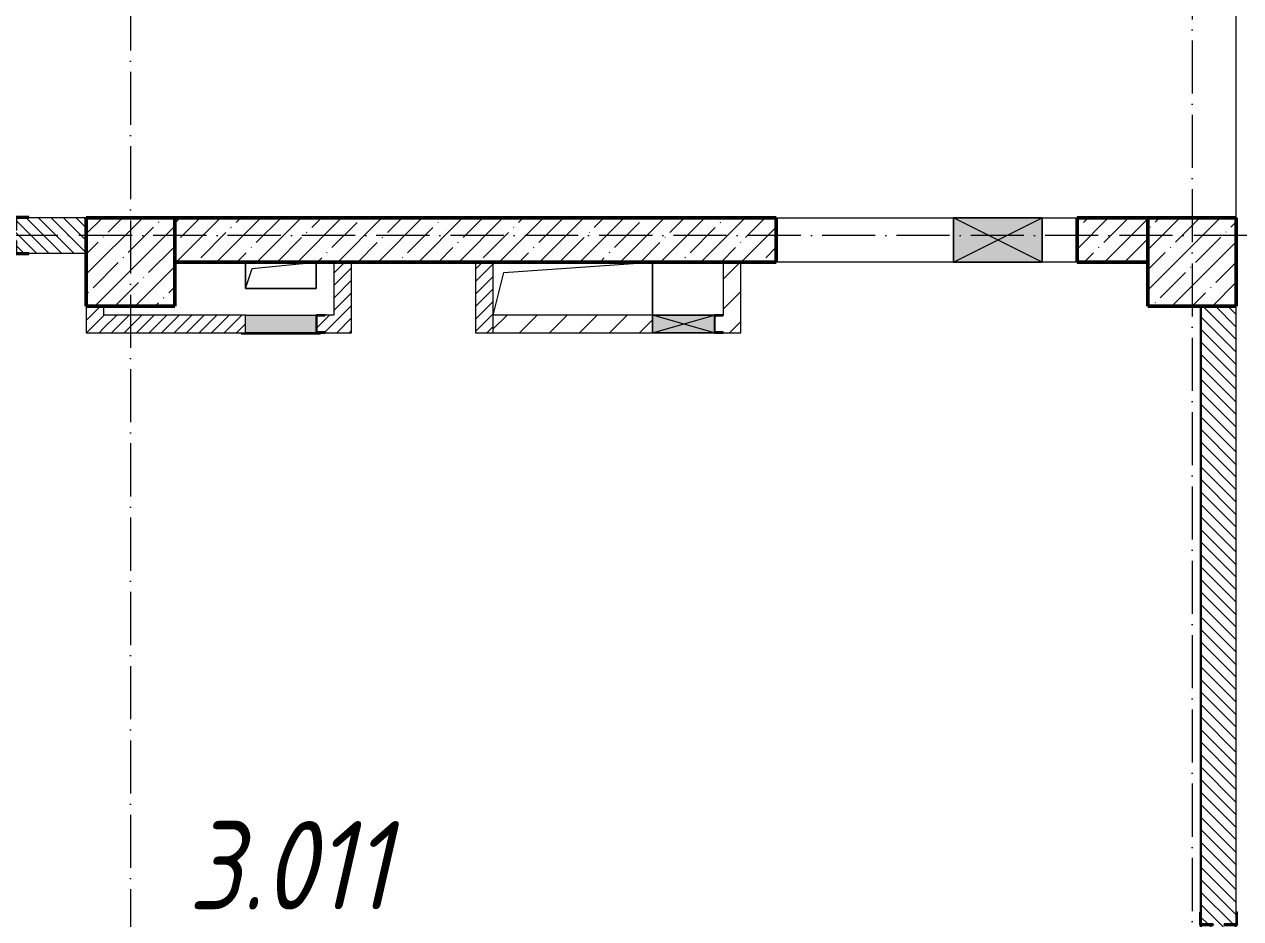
# Model space of a CAD drawing. Header units: millimetres. Extents: x -213536 to 1564669, y -45299 to 942238.
# Drawn here: x 180779 to 187654, y 518234 to 523291 of the extents above; entities that cross this region are included whole.
import ezdxf

# ---------------------------------------------------------------- set-up
doc = ezdxf.new("R2010")
doc.units = ezdxf.units.MM
doc.linetypes.add('50_200_ШТРИХ_1Т_ш5_п1_п1_', pattern=[700, 500, -100, 0, -100])
for name, color, linetype, lineweight in [('2.4) ПГП вычит ЖБбалки 0.4 м -', 24, 'Continuous', 30), ('A-DETL-GENF-OTLN', 7, 'Continuous', 9), ('A-FLOR-____-OTLN', 7, 'Continuous', 9), ('A-GENM-____-MCUT', 7, 'Continuous', 25), ('A-GENM-____-OTLN', 7, 'Continuous', 9), ('A-GENM-____-OTLN-1', 7, 'Continuous', 25), ('A-GLAZ-____-OTLN', 7, 'Continuous', 9), ('A-WALL-____-MCUT', 7, 'Continuous', 13), ('A-WALL-____-MCUT-2', 7, 'Continuous', 50), ('A-WALL-____-OTLN', 7, 'Continuous', 9), ('A-WALL-____-PATT-1', 7, 'Continuous', 9), ('A-WALL-FNSH-MCUT-1', 7, 'Continuous', 9), ('S-COLS-____-MCUT', 7, 'Continuous', 50), ('S-COLS-____-OTLN', 7, 'Continuous', 9), ('S-GRID-____-OTLN-1', 7, '50_200_ШТРИХ_1Т_ш5_п1_п1_', 9), ('Марки помещений', 7, 'Continuous', 9)]:
    doc.layers.add(name, color=color, linetype=linetype, lineweight=lineweight)
doc.layers.add('A-GLAZ-____-OTLN-1', color=7, linetype='Continuous', lineweight=9, true_color=0xc0c0c0)
doc.styles.add('ISOCPEUR_I_2', font='isocpeui.ttf', dxfattribs={"width": 0.85, "height": 2.3})
pattern_1 = [(135, (142429.057, 459015.94), (-35.35534, -35.35534), [])]
pattern_2 = [(45, (142429.057, 459015.94), (-35.35534, 35.35534), [])]
pattern_3 = [(45, (142429.06, 459015.94), (-84.85281, 84.85281), [])]

# ---------------------------------------------------------------- blocks, each defined once
blk = doc.blocks.new('BSC_Колонна _Прямоугольная - 500х500-V17-АР1_План отверстий 3 этажа в осях 1-64_Ю-ЯЯ')
at = {"layer": 'S-COLS-____-OTLN'}
h = blk.add_hatch(dxfattribs=at)
h.set_pattern_fill('FP_24', color=256, style=0, pattern_type=2)
h.set_pattern_definition([(45, (-44950, -62931.04), (-114.04925, 114.04925), []), (45, (-44835.95, -62931.04), (-114.04925, 114.04925), [201.613, -40.323, 3.353, -36.97])])
h.paths.add_polyline_path([(-250, -250), (250, -250), (250, 250), (-250, 250)], flags=0)
at = {"layer": 'S-COLS-____-MCUT'}
for p, q in [((250, 250), (-250, 250)), ((-250, 250), (-250, -250)), ((250, -250), (250, 250)), ((-250, -250), (250, -250))]:
    blk.add_line(p, q, dxfattribs=at)
blk = doc.blocks.new('BSC_Колонна _Прямоугольная - 500х500-V45-АР1_План отверстий 3 этажа в осях 1-64_Ю-ЯЯ')
at = {"layer": 'S-COLS-____-OTLN'}
h = blk.add_hatch(dxfattribs=at)
h.set_pattern_fill('FP_53', color=256, style=0, pattern_type=2)
h.set_pattern_definition([(45, (-38950, -62931.04), (-114.04925, 114.04925), []), (45, (-38835.95, -62931.04), (-114.04925, 114.04925), [201.613, -40.323, 3.353, -36.97])])
h.paths.add_polyline_path([(-250, -250), (250, -250), (250, 250), (-250, 250)], flags=0)
at = {"layer": 'S-COLS-____-MCUT'}
for p, q in [((250, 250), (-250, 250)), ((-250, 250), (-250, -250)), ((250, -250), (250, 250)), ((-250, -250), (250, -250))]:
    blk.add_line(p, q, dxfattribs=at)
blk = doc.blocks.new('154_Стойка_СКБ_Уголок - СМ-2480_200-28346303-АР1_План отверстий 3 этажа в осях 1-64_Ю-ЯЯ')
at = {"layer": 'A-GENM-____-MCUT'}
for p, q in [((125, 156), (125, 81)), ((200, 156), (125, 156)), ((131, 81), (131, 150)), ((131, 150), (200, 150)), ((200, 150), (200, 156)), ((125, 81), (131, 81)), ((131, 19), (125, 19)), ((125, 19), (125, -56)), ((131, -50), (131, 19)), ((125, -56), (200, -56)), ((200, -50), (131, -50)), ((200, -56), (200, -50))]:
    blk.add_line(p, q, dxfattribs=at)
blk = doc.blocks.new('Фахверк_СКБ_Уголок - 200_3550-28267367-АР1_План отверстий 3 этажа в осях 1-64_Ю-ЯЯ')
at = {"layer": 'A-GENM-____-MCUT'}
for p, q in [((200, 156), (125, 156)), ((125, 156), (125, 81)), ((131, 81), (131, 150)), ((131, 150), (200, 150)), ((200, 150), (200, 156)), ((125, 81), (131, 81)), ((131, 19), (125, 19)), ((125, 19), (125, -56)), ((131, -50), (131, 19)), ((125, -56), (200, -56)), ((200, -50), (131, -50)), ((200, -56), (200, -50))]:
    blk.add_line(p, q, dxfattribs=at)
blk = doc.blocks.new('AR_Отверстие Ниша - Лючок-32405595-АР1_План отверстий 3 этажа в осях 1-64_Ю-ЯЯ')
at = {"layer": 'A-GLAZ-____-OTLN'}
blk.add_hatch(color=256, dxfattribs=at).paths.add_polyline_path([(200, 50), (-200, 50), (-200, -50), (200, -50), (200, 47)], flags=0)
for p, q in [((-200, 50), (200, 50)), ((200, 50), (200, -50)), ((200, -50), (-200, -50))]:
    blk.add_line(p, q, dxfattribs=at)
blk = doc.blocks.new('Л_Общий_Лючок - Лючок-29759355-АР1_План отверстий 3 этажа в осях 1-64_Ю-ЯЯ')
at = {"layer": 'A-GLAZ-____-OTLN-1'}
blk.add_hatch(color=256, dxfattribs=at).paths.add_polyline_path([(-3, -6), (424, -6), (424, 0), (-24, 0), (-24, -6)], flags=0)
at = {"layer": 'A-GLAZ-____-OTLN'}
for p, q in [((-24, 0), (-24, -6)), ((424, 0), (424, -6)), ((-24, -6), (424, -6))]:
    blk.add_line(p, q, dxfattribs=at)
blk = doc.blocks.new('154_Фахверк_СКБ_Швеллер - Тип_100_3960-28331862-АР1_План отверстий 3 этажа в осях 1-64_Ю-ЯЯ')
at = {"layer": 'A-GENM-____-MCUT'}
for p, q in [((175, 50), (125, 50)), ((125, 50), (125, -50)), ((128, 47), (175, 47)), ((128, -47), (128, 47)), ((175, 47), (175, 50)), ((125, -50), (175, -50)), ((175, -47), (128, -47)), ((175, -50), (175, -47))]:
    blk.add_line(p, q, dxfattribs=at)
blk = doc.blocks.new('AR_Отверстие прямоугольное _в плите_ - AR_Отверстие прямоугольное _в плите_-30459225-АР1_План отверстий 3 этажа в осях 1-64_Ю-ЯЯ')
at = {"layer": 'A-GENM-____-OTLN'}
for p, q in [((-200, 75), (-200, -75)), ((-162.5, 37.5), (200, 75)), ((200, -75), (200, 75)), ((-200, -75), (-162.5, 37.5)), ((-200, -75), (200, -75))]:
    blk.add_line(p, q, dxfattribs=at)
blk = doc.blocks.new('AR_Отверстие прямоугольное _в плите_ - AR_Отверстие прямоугольное _в плите_-V199-АР1_План отверстий 3 этажа в осях 1-64_Ю-ЯЯ')
at = {"layer": 'A-GENM-____-OTLN'}
for p, q in [((-390, 90), (450, 150)), ((450, -150), (450, 150)), ((-450, -150), (-390, 90))]:
    blk.add_line(p, q, dxfattribs=at)
blk = doc.blocks.new('AR_Отверстие прямоугольное _в стене__БезПР - AR_Отверстие прямоугольное _в стене__БезПР-30512450-АР1_План отверстий 3 этажа в осях 1-64_Ю-ЯЯ')
at = {"layer": 'A-GLAZ-____-OTLN-1'}
blk.add_hatch(color=256, dxfattribs=at).paths.add_polyline_path([(-250, 125), (-250, -125), (250, -125), (250, 125)], flags=0)
at = {"layer": 'A-DETL-GENF-OTLN'}
for p, q in [((-250, -125), (-250, 125)), ((-250, 125), (250, 125)), ((250, 125), (-250, -125)), ((-250, 125), (250, -125)), ((250, 125), (-250, 125)), ((-250, 125), (-250, -125)), ((250, 125), (250, -125)), ((250, -125), (250, 125)), ((250, -125), (-250, -125)), ((-250, -125), (250, -125))]:
    blk.add_line(p, q, dxfattribs=at)
at = {"layer": 'A-GLAZ-____-OTLN'}
blk.add_line((250, 125), (-250, 125), dxfattribs=at)
blk = doc.blocks.new('AR_Отверстие прямоугольное _в стене_ - AR_Отверстие прямоугольное _в стене__ОВ-36925070-АР1_План отверстий 3 этажа в осях 1-64_Ю-ЯЯ')
at = {"layer": 'A-GLAZ-____-OTLN'}
blk.add_hatch(color=256, dxfattribs=at).paths.add_polyline_path([(-175, 50), (-175, -50), (175, -50), (175, 50)], flags=0)
at = {"layer": 'A-DETL-GENF-OTLN'}
for p, q in [((-175, 50), (175, 50)), ((175, 50), (-175, -50)), ((-175, 50), (175, -50)), ((175, 50), (-175, 50)), ((175, 50), (175, -50)), ((175, -50), (175, 50)), ((175, -50), (-175, -50)), ((-175, -50), (175, -50))]:
    blk.add_line(p, q, dxfattribs=at)
blk = doc.blocks.new('154_Фахверк_СКБ_Швеллер - Тип_100_3960_зеркало-36793856-АР1_План отверстий 3 этажа в осях 1-64_Ю-ЯЯ')
at = {"layer": 'A-GENM-____-MCUT'}
for p, q in [((175, 50), (125, 50)), ((125, 50), (125, -50)), ((128, 47), (175, 47)), ((128, -47), (128, 47)), ((175, 47), (175, 50)), ((125, -50), (175, -50)), ((175, -47), (128, -47)), ((175, -50), (175, -47))]:
    blk.add_line(p, q, dxfattribs=at)

msp = doc.modelspace()

# ---------------------------------------------------------------- hatches: boundary and pattern name
at = {"layer": 'A-WALL-____-PATT-1'}
h = msp.add_hatch(dxfattribs=at)
h.set_pattern_fill('FP_9', color=256, style=0, pattern_type=2)
h.set_pattern_definition(pattern_1)
h.paths.add_polyline_path([(178954.1, 521997), (179023.1, 521997), (179023.1, 522066), (179029.1, 522066), (179029.1, 522128), (179023.1, 522128), (179023.1, 522197), (178629.1, 522197), (178629.1, 521997), (178823.1, 521997)], flags=0)
h.paths.add_polyline_path([(180735.1, 521997), (181129.1, 521997), (181129.1, 522197), (180735.1, 522197), (180735.1, 522128), (180729.1, 522128), (180729.1, 522066), (180735.1, 522066), (180735.1, 522037)], flags=0)
h = msp.add_hatch(dxfattribs=at)
h.set_pattern_fill('FP_12', color=256, style=0, pattern_type=2)
h.set_pattern_definition([(45, (142429.06, 459015.94), (-114.04925, 114.04925), []), (45, (142543.1, 459015.94), (-114.04925, 114.04925), [201.612, -40.322, 3.353, -36.97])])
h.paths.add_polyline_path([(187129.1, 521947), (187129.1, 522197), (186729.1, 522197), (186729.1, 521947)], flags=0)
h.paths.add_polyline_path([(184834.2, 521947), (185029.1, 521947), (185029.1, 522197), (181629.1, 522197), (181629.1, 521947), (183066.7, 521947)], flags=0)
h = msp.add_hatch(dxfattribs=at)
h.set_pattern_fill('FP_8', color=256, style=0, pattern_type=2)
h.set_pattern_definition(pattern_2)
h.paths.add_polyline_path([(182629.1, 521647), (182629.1, 521947), (182529.1, 521947), (182529.1, 521647)], flags=0)
h = msp.add_hatch(dxfattribs=at)
h.set_pattern_fill('FP_8', color=256, style=0, pattern_type=2)
h.set_pattern_definition(pattern_2)
h.paths.add_polyline_path([(183429.1, 521547), (183429.1, 521947), (183329.1, 521947), (183329.1, 521547)], flags=0)
h = msp.add_hatch(dxfattribs=at)
h.set_pattern_fill('FP_7', color=256, style=0, pattern_type=2)
h.set_pattern_definition(pattern_3)
h.paths.add_polyline_path([(184829.1, 521647), (184829.1, 521947), (184729.1, 521947), (184729.1, 521647)], flags=0)
h = msp.add_hatch(dxfattribs=at)
h.set_pattern_fill('FP_8', color=256, style=0, pattern_type=2)
h.set_pattern_definition(pattern_2)
h.paths.add_polyline_path([(181229.1, 521547), (181229.1, 521697), (181129.1, 521697), (181129.1, 521547)], flags=0)
h = msp.add_hatch(dxfattribs=at)
h.set_pattern_fill('FP_9', color=256, style=0, pattern_type=2)
h.set_pattern_definition(pattern_1)
h.paths.add_polyline_path([(187429.1, 514697), (187629.1, 514697), (187629.1, 518197), (187560.1, 518197), (187560.1, 518203), (187629.1, 518203), (187629.1, 521697), (187429.1, 521697), (187429.1, 518203), (187498.1, 518203), (187498.1, 518197), (187429.1, 518197), (187429.1, 516239.4)], flags=0)
h = msp.add_hatch(dxfattribs=at)
h.set_pattern_fill('FP_8', color=256, style=0, pattern_type=2)
h.set_pattern_definition(pattern_2)
h.paths.add_polyline_path([(182629.1, 521547), (182629.1, 521647), (182479.1, 521647), (182479.1, 521644), (182432.1, 521644), (182432.1, 521550), (182479.1, 521550), (182479.1, 521547)], flags=0)
h.paths.add_polyline_path([(181299.2, 521547), (182029.1, 521547), (182029.1, 521647), (181229.1, 521647), (181229.1, 521547)], flags=0)
h = msp.add_hatch(dxfattribs=at)
h.set_pattern_fill('FP_7', color=256, style=0, pattern_type=2)
h.set_pattern_definition(pattern_3)
h.paths.add_polyline_path([(184329.1, 521547), (184329.1, 521647), (183429.1, 521647), (183429.1, 521547)], flags=0)
h.paths.add_polyline_path([(184729.1, 521547), (184829.1, 521547), (184829.1, 521647), (184729.1, 521647), (184729.1, 521644), (184682.1, 521643.4), (184682.1, 521550), (184729.1, 521550)], flags=0)

# ---------------------------------------------------------------- linework, layer by layer
at = {"layer": '2.4) ПГП вычит ЖБбалки 0.4 м -'}
msp.add_lwpolyline([(187429.1, 514697), (187429.1, 521697)], dxfattribs=at)
at = {"layer": 'A-FLOR-____-OTLN'}
for p, q in [((187629.1, 522197), (187629.1, 526547)), ((182029.1, 521797), (182029.1, 521947)), ((182429.1, 521947), (182429.1, 521797)), ((184329.1, 521947), (184329.1, 521647)), ((182429.1, 521797), (182029.1, 521797))]:
    msp.add_line(p, q, dxfattribs=at)
at = {"layer": 'A-WALL-____-MCUT'}
for p, q in [((181129.1, 522197), (180804.1, 522197)), ((180804.1, 521997), (181129.1, 521997)), ((187429.1, 521697), (187429.1, 518272)), ((187629.1, 518272), (187629.1, 521697))]:
    msp.add_line(p, q, dxfattribs=at)
at = {"layer": 'A-WALL-____-MCUT-2'}
for p, q in [((185029.1, 522197), (181629.1, 522197)), ((185029.1, 521947), (185029.1, 522197)), ((187129.1, 522197), (186729.1, 522197)), ((186729.1, 522197), (186729.1, 521947)), ((181629.1, 521947), (185029.1, 521947)), ((186729.1, 521947), (187129.1, 521947))]:
    msp.add_line(p, q, dxfattribs=at)
at = {"layer": 'A-WALL-____-OTLN'}
for p, q in [((185029.1, 522197), (186031.5, 522197)), ((186531.5, 522197), (186729.1, 522197)), ((186031.5, 521947), (185029.1, 521947)), ((186729.1, 521947), (186531.5, 521947))]:
    msp.add_line(p, q, dxfattribs=at)
at = {"layer": 'A-WALL-FNSH-MCUT-1'}
for p, q in [((182529.1, 521947), (182529.1, 521647)), ((182629.1, 521547), (182629.1, 521947)), ((183329.1, 521947), (183329.1, 521547)), ((183429.1, 521547), (183429.1, 521947)), ((184729.1, 521947), (184729.1, 521647)), ((184829.1, 521547), (184829.1, 521947)), ((181129.1, 521697), (181129.1, 521547)), ((181229.1, 521647), (181229.1, 521697)), ((182029.1, 521647), (181229.1, 521647)), ((182529.1, 521647), (182479.1, 521647)), ((184329.1, 521647), (183429.1, 521647)), ((181129.1, 521547), (182029.1, 521547)), ((182479.1, 521547), (182629.1, 521547)), ((183329.1, 521547), (184329.1, 521547)), ((184729.1, 521547), (184829.1, 521547))]:
    msp.add_line(p, q, dxfattribs=at)
at = {"layer": 'S-GRID-____-OTLN-1', "color": 251, "ltscale": 0.6, "true_color": 0x636466}
for p, q in [((181379.1, 549908.8), (181379.1, 511907.5)), ((187379.1, 549665.1), (187379.1, 512046.3)), ((246503.5, 522097), (137760.3, 522097))]:
    msp.add_line(p, q, dxfattribs=at)

# ---------------------------------------------------------------- block references
at = {"layer": 'A-GENM-____-OTLN'}
for name, p in [('AR_Отверстие прямоугольное _в плите_ - AR_Отверстие прямоугольное _в плите_-30459225-АР1_План отверстий 3 этажа в осях 1-64_Ю-ЯЯ', (182229.1, 521872)), ('AR_Отверстие прямоугольное _в плите_ - AR_Отверстие прямоугольное _в плите_-V199-АР1_План отверстий 3 этажа в осях 1-64_Ю-ЯЯ', (183879.1, 521797))]:
    msp.add_blockref(name, p, dxfattribs=at)
at = {"layer": 'A-GENM-____-OTLN-1'}
for name, p in [('154_Стойка_СКБ_Уголок - СМ-2480_200-28346303-АР1_План отверстий 3 этажа в осях 1-64_Ю-ЯЯ', (180604.1, 522047)), ('154_Фахверк_СКБ_Швеллер - Тип_100_3960-28331862-АР1_План отверстий 3 этажа в осях 1-64_Ю-ЯЯ', (182304.1, 521597)), ('154_Фахверк_СКБ_Швеллер - Тип_100_3960_зеркало-36793856-АР1_План отверстий 3 этажа в осях 1-64_Ю-ЯЯ', (184554.1, 521597))]:
    msp.add_blockref(name, p, dxfattribs=at)
at = {"layer": 'A-GENM-____-OTLN-1', "rotation": 89.99999999999993}
msp.add_blockref('Фахверк_СКБ_Уголок - 200_3550-28267367-АР1_План отверстий 3 этажа в осях 1-64_Ю-ЯЯ', (187579.1, 518072), dxfattribs=at)
at = {"layer": 'A-GLAZ-____-OTLN', "rotation": 180}
for name, p in [('AR_Отверстие прямоугольное _в стене__БезПР - AR_Отверстие прямоугольное _в стене__БезПР-30512450-АР1_План отверстий 3 этажа в осях 1-64_Ю-ЯЯ', (186281.5, 522072)), ('AR_Отверстие Ниша - Лючок-32405595-АР1_План отверстий 3 этажа в осях 1-64_Ю-ЯЯ', (182229.1, 521597)), ('AR_Отверстие прямоугольное _в стене_ - AR_Отверстие прямоугольное _в стене__ОВ-36925070-АР1_План отверстий 3 этажа в осях 1-64_Ю-ЯЯ', (184504.1, 521597))]:
    msp.add_blockref(name, p, dxfattribs=at)
at = {"layer": 'A-GLAZ-____-OTLN'}
msp.add_blockref('Л_Общий_Лючок - Лючок-29759355-АР1_План отверстий 3 этажа в осях 1-64_Ю-ЯЯ', (182029.1, 521547), dxfattribs=at)
at = {"layer": 'S-COLS-____-OTLN'}
for name, p in [('BSC_Колонна _Прямоугольная - 500х500-V45-АР1_План отверстий 3 этажа в осях 1-64_Ю-ЯЯ', (181379.1, 521947)), ('BSC_Колонна _Прямоугольная - 500х500-V17-АР1_План отверстий 3 этажа в осях 1-64_Ю-ЯЯ', (187379.1, 521947))]:
    msp.add_blockref(name, p, dxfattribs=at)

# ---------------------------------------------------------------- texts
at = {"layer": 'Марки помещений', "insert": (181706.3, 518786.4), "char_height": 500, "width": 689.451, "attachment_point": 1, "style": 'ISOCPEUR_I_2'}
msp.add_mtext('3.011', dxfattribs=at)

doc.saveas('drawing.dxf')
